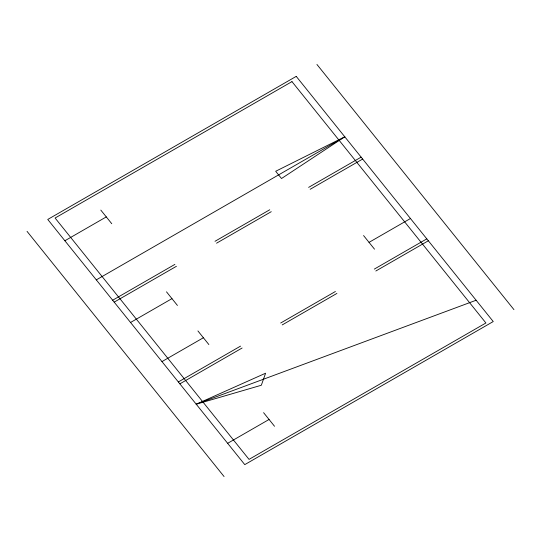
<?xml version="1.0" encoding="UTF-8"?>
<svg xmlns="http://www.w3.org/2000/svg" width="541" height="541" viewBox="0 0 541 541"><rect width="100%" height="100%" fill="white"/><g stroke="black" fill="none" stroke-linecap="round" stroke-linejoin="round"><path stroke-width="0.81" d="M344.779 136.792L281.516 178.523L275.687 171.267L344.779 136.792L96.305 279.866M64.879 240.752L106.293 216.907M112.663 300.221L174.892 264.387M215.014 241.286L269.722 209.78M308.627 187.382L361.138 157.147M114.192 302.128L176.427 266.294M216.549 243.193L271.257 211.687M310.162 189.289L362.666 159.054M130.55 322.483L171.964 298.632M161.975 361.591L203.389 337.746M369.036 242.368L410.45 218.517M178.334 381.946L240.562 346.112M280.684 323.011L335.393 291.511M374.298 269.107L426.808 238.872M179.862 383.853L242.097 348.019M282.219 324.918L336.928 293.418M375.833 271.014L428.337 240.779M227.646 443.316L269.06 419.471M196.221 404.208L265.597 373.216L261.33 385.246L196.221 404.208L476.121 300.248M316.938 64.453L513.95 309.628M363.566 235.551L374.514 249.178M100.815 210.097L111.764 223.717M166.486 291.822L177.434 305.449M197.918 330.936L208.86 344.556M263.589 412.661L274.53 426.281M27.05 231.372L224.062 476.547M296.231 76.376L47.757 219.45L244.769 464.624L493.243 321.55L296.231 76.376M291.964 81.617L55.087 218.016L249.036 459.383L485.913 322.984L291.964 81.617"/></g></svg>
